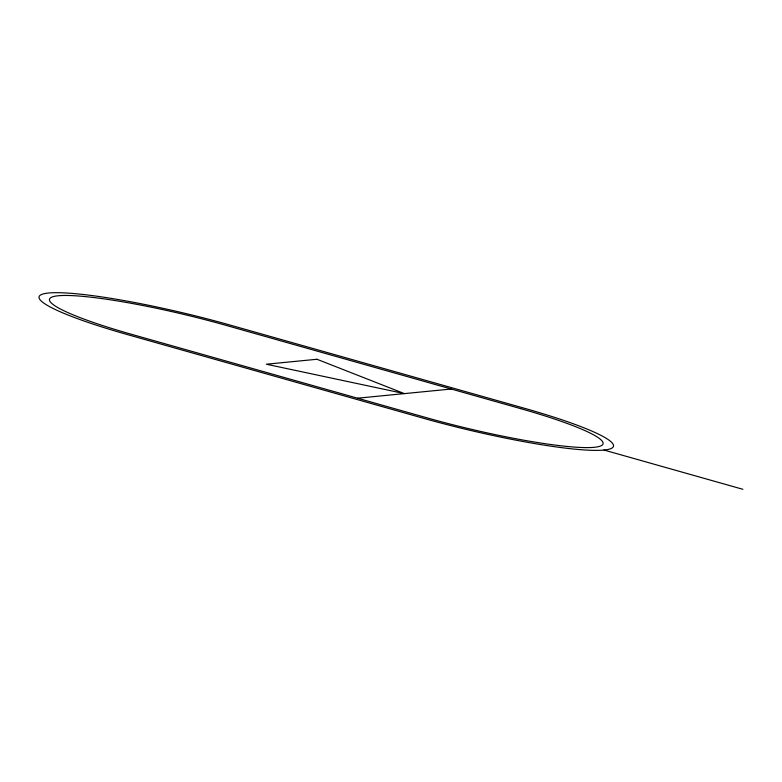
<?xml version="1.0" encoding="UTF-8"?>
<svg xmlns="http://www.w3.org/2000/svg" width="782" height="782" viewBox="0 0 782 782"><rect width="100%" height="100%" fill="white"/><g stroke="black" fill="none" stroke-linecap="round" stroke-linejoin="round"><path stroke-width="1.17" d="M357.55 398.204L451.243 389.025M604.027 450.051A143.487 17.487 13.3 0 0 524.458 408.282L229.351 324.862A143.487 17.487 13.3 0 0 48.533 293.015A143.487 17.487 13.3 0 0 128.092 334.784L423.199 418.204A143.487 17.487 13.3 0 0 604.027 450.051L742.9 489.307M316.954 359.261L266.33 364.217L404.392 393.61L316.954 359.261M520.685 408.654L225.578 325.234A132.774 16.178 13.3 0 0 58.249 295.762A132.774 16.178 13.3 0 0 131.875 334.413L426.982 417.832A132.774 16.178 13.3 0 0 594.3 447.304A132.774 16.178 13.3 0 0 520.685 408.654"/></g></svg>
